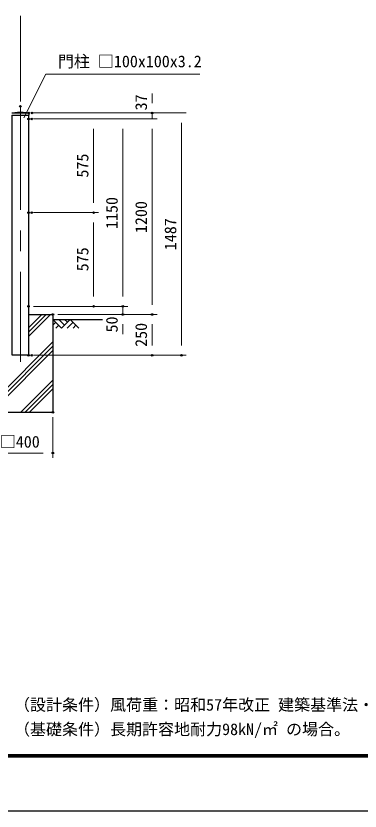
# Model space of a CAD drawing. Units: millimetres, scale not verified. Extents: x -6300 to 6300, y -4455 to 4455.
# Drawn here: x -487 to 1629, y -4455 to 424 of the extents above; entities that cross this region are included whole.
import ezdxf
from ezdxf.enums import TextEntityAlignment as Align

# ---------------------------------------------------------------- set-up
doc = ezdxf.new("R2010")
doc.units = ezdxf.units.MM
doc.header["$LTSCALE"] = 20
doc.header["$PDMODE"] = 32
doc.header["$PDSIZE"] = 10
doc.linetypes.add('USER1', pattern=[50.8, 31.75, -6.35, 6.35, -6.35])
for name, color, linetype, lineweight in [('0-0_D-TTL-TXT', 7, 'Continuous', 25), ('0-1_D-STR1', 1, 'Continuous', 25), ('0-3_D-BMK', 2, 'USER1', 13), ('0-4_D-STR-DIM', 7, 'Continuous', 13), ('0-5_D-BGD', 7, 'Continuous', 25), ('0-7_Defpoints', 8, 'Continuous', 25), ('0-8_D-STR4', 7, 'Continuous', 25), ('0-9_D-DCR-HCH', 7, 'Continuous', 13), ('0-A_D-STR-TXT', 7, 'Continuous', 13), ('0-C_D-TTL', 7, 'Continuous', 25)]:
    doc.layers.add(name, color=color, linetype=linetype, lineweight=lineweight)
doc.styles.add('ＭＳ ゴシック', font='')
doc.styles.get('ＭＳ ゴシック').set_extended_font_data('MS Gothic')

msp = doc.modelspace()

# ---------------------------------------------------------------- linework, layer by layer
at = {"layer": '0-1_D-STR1'}
for p, q in [((-511.01, -170.84), (-407.81, -170.84)), ((-511.01, -183.84), (-407.81, -183.84)), ((-409.41, -183.84), (-409.41, -1657.84)), ((-407.81, -170.84), (-407.81, -183.84))]:
    msp.add_line(p, q, dxfattribs=at)
for points in [[(-511.01, -170.84), (-459.41, -163.84), (-407.81, -170.84)], [(-409.41, -1657.84), (-509.41, -1657.84), (-509.41, -183.84)]]:
    msp.add_lwpolyline(points, dxfattribs=at)
at = {"layer": '0-3_D-BMK'}
msp.add_line((-459.41, -130.84), (-459.41, -1697.84), dxfattribs=at)
at = {"layer": '0-4_D-STR-DIM'}
for p, q in [((-459.41, -100.84), (-459.41, 424.2)), ((350.59, -110.84), (350.59, -50.84)), ((-377.81, -170.84), (380.59, -170.84)), ((-357.81, -170.84), (560.59, -170.84)), ((350.59, -207.84), (350.59, -170.84)), ((-379.41, -207.84), (20.59, -207.84)), ((-379.41, -207.84), (200.59, -207.84)), ((-379.41, -207.84), (380.59, -207.84)), ((-359.41, -207.84), (380.59, -207.84)), ((530.59, -230.84), (530.59, -1597.84)), ((-9.41, -267.84), (-9.41, -722.84)), ((170.59, -267.84), (170.59, -1297.84)), ((350.59, -267.84), (350.59, -1347.84)), ((350.59, -267.84), (350.59, -327.84)), ((-379.41, -782.84), (20.59, -782.84)), ((-359.41, -782.84), (20.59, -782.84)), ((-9.41, -842.84), (-9.41, -1297.84)), ((170.59, -1297.84), (170.59, -1237.84)), ((-379.41, -1357.84), (20.59, -1357.84)), ((-379.41, -1357.84), (200.59, -1357.84)), ((-379.41, -1357.84), (200.59, -1357.84)), ((170.59, -1357.84), (170.59, -1407.84)), ((-229.41, -1407.84), (200.59, -1407.84)), ((-229.41, -1407.84), (380.59, -1407.84)), ((-229.41, -1407.84), (380.59, -1407.84)), ((170.59, -1467.84), (170.59, -1527.84)), ((350.59, -1467.84), (350.59, -1597.84)), ((-379.41, -1657.84), (380.59, -1657.84)), ((-359.41, -1657.84), (560.59, -1657.84)), ((-259.41, -2037.84), (-259.41, -2287.84)), ((-599.41, -2257.84), (-319.41, -2257.84))]:
    msp.add_line(p, q, dxfattribs=at)
at = {"layer": '0-5_D-BGD'}
msp.add_line((-259.41, -1437.84), (44.87, -1437.84), dxfattribs=at)
at = {"layer": '0-7_Defpoints'}
for p in [(-459.41, -130.84), (-407.81, -170.84), (-387.81, -170.84), (350.59, -170.84), (-409.41, -207.84), (-389.41, -207.84), (-409.41, -782.84), (-389.41, -782.84), (-9.41, -782.84), (-409.41, -1357.84), (-9.41, -1357.84), (170.59, -1357.84), (-259.41, -1407.84), (170.59, -1407.84), (350.59, -1407.84), (-409.41, -1657.84), (-389.41, -1657.84), (350.59, -1657.84), (530.59, -1657.84), (-259.41, -2007.84), (-259.41, -2257.84)]:
    msp.add_point(p, dxfattribs=at)
at = {"layer": '0-8_D-STR4'}
for p, q in [((-409.41, -1407.84), (-259.41, -1407.84)), ((-259.41, -1407.84), (-259.41, -2007.84)), ((-659.41, -2007.84), (-259.41, -2007.84))]:
    msp.add_line(p, q, dxfattribs=at)
at = {"layer": '0-9_D-DCR-HCH'}
for p, q in [((-409.41, -1542.93), (-274.32, -1407.84)), ((-409.41, -1516.41), (-300.84, -1407.84)), ((-409.41, -1489.89), (-327.36, -1407.84)), ((-206.2, -1491.05), (-259.41, -1437.84)), ((-241.67, -1455.57), (-259.41, -1473.23)), ((-188.46, -1473.31), (-223.94, -1437.84)), ((-152.99, -1437.84), (-206.2, -1491.05)), ((-170.63, -1455.67), (-188.46, -1437.84)), ((-135.25, -1455.57), (-170.89, -1491.05)), ((-152.99, -1437.84), (-99.78, -1491.05)), ((-223.94, -1473.31), (-241.76, -1491.05)), ((-117.51, -1473.31), (-135.33, -1491.05)), ((-659.41, -1975.6), (-259.41, -1575.6)), ((-659.41, -2002.11), (-259.41, -1602.11)), ((-638.62, -2007.84), (-259.41, -1628.63)), ((-455.95, -2007.84), (-259.41, -1811.3)), ((-429.43, -2007.84), (-259.41, -1837.82)), ((-402.92, -2007.84), (-259.41, -1864.33))]:
    msp.add_line(p, q, dxfattribs=at)
at = {"layer": '0-A_D-STR-TXT'}
msp.add_lwpolyline([(643.04, 67.32), (-303.27, 67.32), (-438.96, -200.81)], dxfattribs=at)
at = {"layer": '0-C_D-TTL', "color": 2}
msp.add_lwpolyline([(-6300, 4455), (6300, 4455), (6300, -4455), (-6300, -4455)], close=True, dxfattribs=at)
at = {"layer": '0-C_D-TTL'}
for points in [[(-5895, 4125), (5895, 4125), (5895, -4125), (-5895, -4125)], [(-5891.25, 4121.25), (5891.25, 4121.25), (5891.25, -4121.25), (-5891.25, -4121.25)], [(-5887.5, 4117.5), (5887.5, 4117.5), (5887.5, -4117.5), (-5887.5, -4117.5)], [(-5883.75, 4113.75), (5883.75, 4113.75), (5883.75, -4113.75), (-5883.75, -4113.75)], [(-5880, 4110), (5880, 4110), (5880, -4110), (-5880, -4110)]]:
    msp.add_lwpolyline(points, close=True, dxfattribs=at)

# ---------------------------------------------------------------- texts
at = {"layer": '0-0_D-TTL-TXT', "style": 'ＭＳ ゴシック'}
for s, p in [('（設計条件）風荷重：昭和57年改正 建築基準法・同施行令に基づく風圧力に準拠。', (-498.67, -3860.4)), ('（基礎条件）長期許容地耐力98kN/㎡ の場合。', (-498.67, -4010.4))]:
    msp.add_text(s, height=72.14, dxfattribs=at).set_placement(p, align=Align.BOTTOM_LEFT)
at = {"layer": '0-4_D-STR-DIM', "style": 'ＭＳ ゴシック'}
for s, p in [('37', (340.47, -155.27)), ('575', (-19.53, -567.67)), ('1150', (160.47, -883.19)), ('1200', (340.47, -908.19)), ('1487', (520.47, -1013.34)), ('575', (-19.53, -1142.67)), ('50', (160.47, -1518.02)), ('250', (340.47, -1606.34))]:
    msp.add_text(s, height=72.14, rotation=90, dxfattribs=at).set_placement(p, align=Align.BOTTOM_LEFT)
msp.add_text('□400', height=72.14, dxfattribs=at).set_placement((-585.64, -2246.2), align=Align.BOTTOM_LEFT)
at = {"layer": '0-A_D-STR-TXT', "style": 'ＭＳ ゴシック'}
msp.add_text('門柱 □100x100x3.2', height=72.14, dxfattribs=at).set_placement((-228.79, 87.72), align=Align.BOTTOM_LEFT)

doc.saveas('drawing.dxf')
